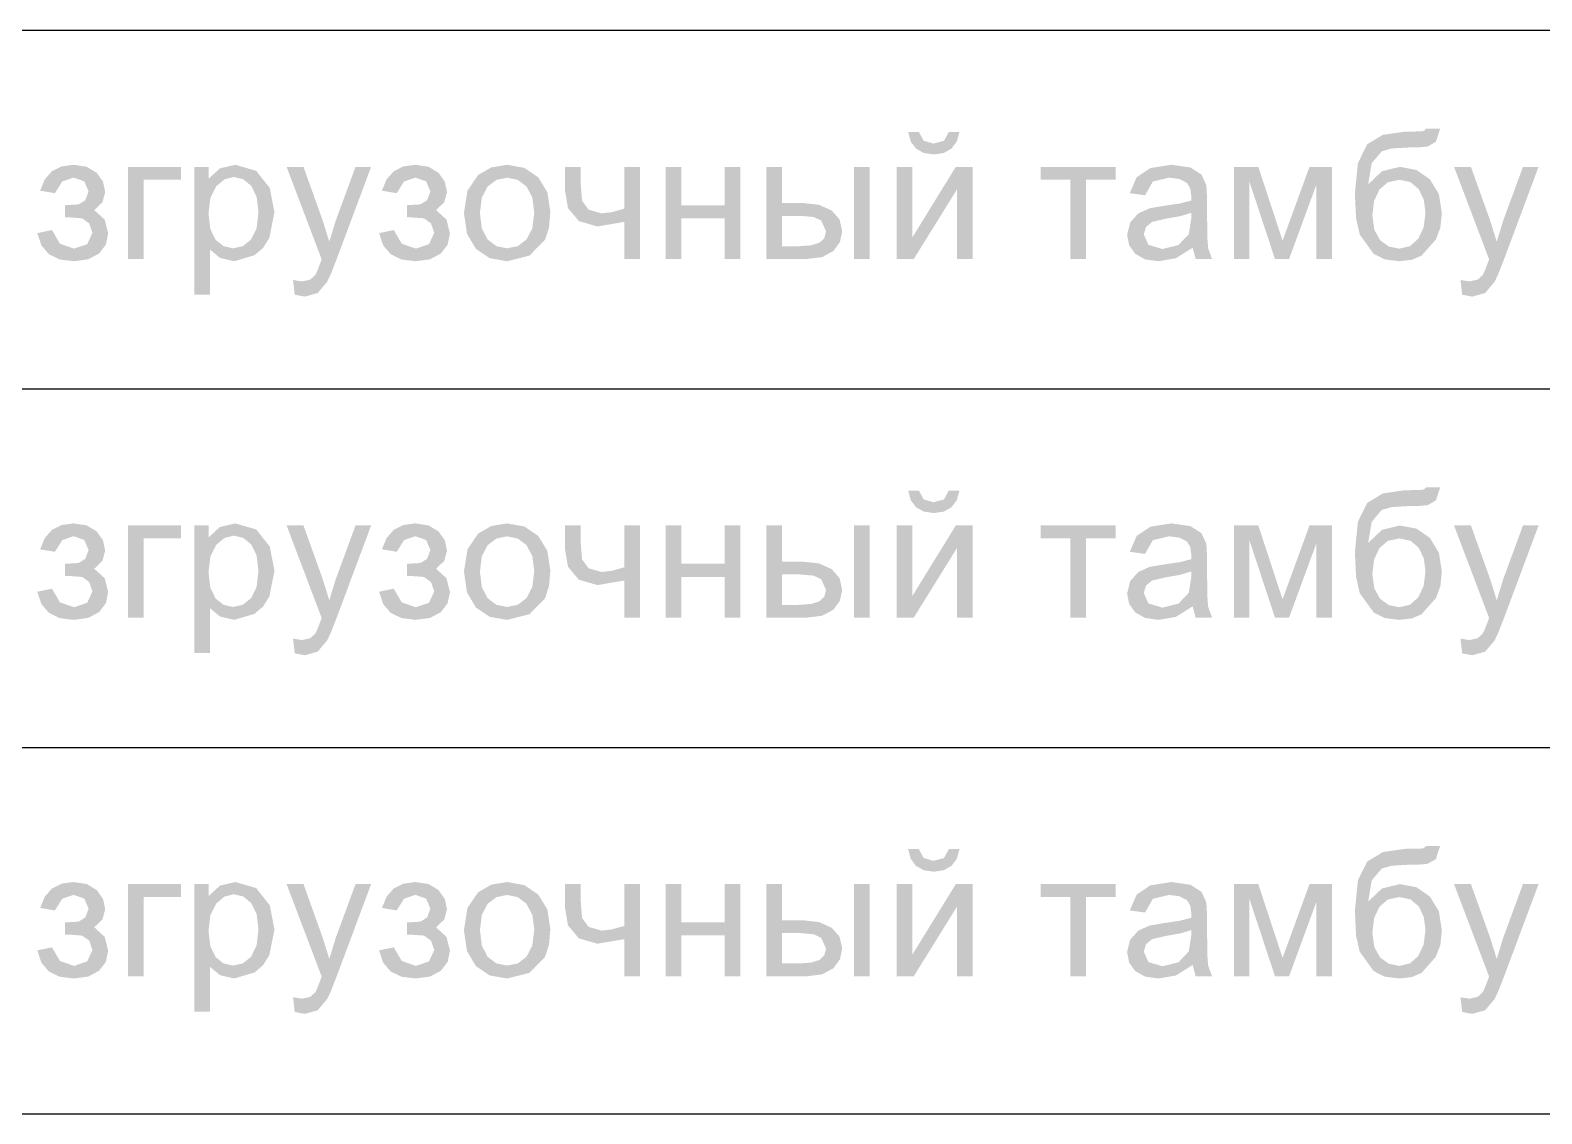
# Model space of a CAD drawing. Header units: millimetres. Extents: x 0 to 420, y 0 to 297.
# Drawn here: x 37.2 to 45.59, y 211.71 to 217.72 of the extents above; entities that cross this region are included whole.
import ezdxf

# ---------------------------------------------------------------- set-up
doc = ezdxf.new("R2010")
doc.units = ezdxf.units.MM
doc.layers.get('0').update_dxf_attribs({"linetype": 'CONTINUOUS'})

msp = doc.modelspace()

# ---------------------------------------------------------------- hatches: boundary and pattern name
at = {"true_color": 0x0000fb}
h = msp.add_hatch(color=0, dxfattribs=at)
h.paths.add_polyline_path([(42.01289, 216.962411), (42.099982, 216.962411), (42.099982, 216.572151), (42.340312, 216.962411), (42.434019, 216.962411), (42.434019, 216.450332), (42.347478, 216.450332), (42.347478, 216.838388), (42.106597, 216.450332), (42.01289, 216.450332)], flags=0)
h.paths.add_polyline_path([(42.301727, 217.156439), (42.360707, 217.156439), (42.345893, 217.103109), (42.31661, 217.063835), (42.273546, 217.039306), (42.218494, 217.031313), (42.162752, 217.039237), (42.119826, 217.063284), (42.090129, 217.102627), (42.075729, 217.156439), (42.13526, 217.156439), (42.161718, 217.107381), (42.215737, 217.091396), (42.274717, 217.10683)], flags=0)
h = msp.add_hatch(color=0, dxfattribs=at)
h.paths.add_polyline_path([(44.951554, 217.174078), (45.028173, 217.173527), (45.005022, 217.101318), (44.959822, 217.075411), (44.918757, 217.071208), (44.851233, 217.069898), (44.760765, 217.064593), (44.70461, 217.048952), (44.648386, 216.982255), (44.629093, 216.865398), (44.705712, 216.938158), (44.804931, 216.962411), (44.897122, 216.945048), (44.971949, 216.892958), (45.021559, 216.811516), (45.038095, 216.706096), (45.029551, 216.624241), (45.004471, 216.558922), (44.925647, 216.470176), (44.87149, 216.446612), (44.801624, 216.438757), (44.720182, 216.449092), (44.65941, 216.480098), (44.58224, 216.587034), (44.561914, 216.6764), (44.55523, 216.814135), (44.572249, 216.983702), (44.623581, 217.087537), (44.710811, 217.140385), (44.835248, 217.158093), (44.904701, 217.158644), (44.93612, 217.160849)], flags=0)
h.paths.add_polyline_path([(44.947144, 216.708301), (44.937636, 216.780924), (44.909111, 216.83949), (44.863566, 216.877938), (44.802726, 216.890753), (44.738578, 216.87718), (44.691381, 216.836734), (44.661891, 216.773414), (44.652244, 216.692316), (44.662993, 216.613423), (44.695239, 216.555615), (44.743539, 216.520406), (44.802175, 216.508761), (44.860535, 216.522404), (44.906906, 216.563332), (44.936947, 216.626928)], flags=0)
for points in [[(37.396627, 216.681843), (37.396627, 216.749642), (37.471592, 216.754052), (37.509075, 216.777203), (37.527265, 216.82571), (37.503563, 216.881934), (37.44348, 216.90288), (37.380986, 216.881107), (37.340403, 216.816339), (37.258272, 216.83012), (37.284196, 216.893062), (37.323867, 216.93802), (37.377179, 216.964995), (37.444032, 216.973987), (37.517136, 216.962825), (37.572465, 216.929339), (37.607467, 216.880211), (37.619318, 216.822403), (37.604091, 216.765903), (37.558684, 216.722633), (37.616562, 216.669716), (37.635854, 216.593648), (37.623176, 216.531086), (37.585694, 216.481752), (37.525336, 216.449506), (37.445134, 216.438757), (37.366775, 216.448481), (37.306917, 216.477687), (37.265455, 216.526426), (37.242287, 216.594751), (37.323867, 216.611839), (37.368515, 216.535771), (37.446788, 216.508761), (37.519548, 216.533566), (37.548762, 216.596956), (37.530572, 216.64877), (37.491436, 216.676882), (37.416471, 216.682394)], [(37.746009, 216.962411), (38.040909, 216.962411), (38.040909, 216.890753), (37.833101, 216.890753), (37.833101, 216.450332), (37.746009, 216.450332)], [(38.671409, 216.252997), (38.662038, 216.334577), (38.711647, 216.32686), (38.757398, 216.336782), (38.786062, 216.36324), (38.796879, 216.386254), (38.813071, 216.428284), (38.820788, 216.44923), (38.626209, 216.962411), (38.719916, 216.962411), (38.8263, 216.665858), (38.863232, 216.547346), (38.899061, 216.664204), (39.008753, 216.962411), (39.095293, 216.962411), (38.900714, 216.441513), (38.872671, 216.370337), (38.851656, 216.325207), (38.798739, 216.262368), (38.727633, 216.242524)], [(39.2936, 216.681843), (39.2936, 216.749642), (39.368566, 216.754052), (39.406048, 216.777203), (39.424238, 216.82571), (39.400536, 216.881934), (39.340454, 216.90288), (39.27796, 216.881107), (39.237376, 216.816339), (39.155245, 216.83012), (39.18117, 216.893062), (39.22084, 216.93802), (39.274153, 216.964995), (39.341005, 216.973987), (39.41411, 216.962825), (39.469438, 216.929339), (39.50444, 216.880211), (39.516291, 216.822403), (39.501064, 216.765903), (39.455658, 216.722633), (39.513535, 216.669716), (39.532828, 216.593648), (39.52015, 216.531086), (39.482667, 216.481752), (39.422309, 216.449506), (39.342107, 216.438757), (39.263749, 216.448481), (39.20389, 216.477687), (39.162428, 216.526426), (39.13926, 216.594751), (39.22084, 216.611839), (39.265488, 216.535771), (39.343761, 216.508761), (39.416521, 216.533566), (39.445736, 216.596956), (39.427546, 216.64877), (39.388409, 216.676882), (39.313444, 216.682394)], [(40.171779, 216.962411), (40.258871, 216.962411), (40.258871, 216.865398), (40.266036, 216.774447), (40.301865, 216.725389), (40.373523, 216.704443), (40.429747, 216.710782), (40.500854, 216.73035), (40.500854, 216.962411), (40.587946, 216.962411), (40.587946, 216.450332), (40.500854, 216.450332), (40.500854, 216.657038), (40.351475, 216.631682), (40.248398, 216.661448), (40.187764, 216.733657), (40.171779, 216.828466)], [(40.730284, 216.962411), (40.817376, 216.962411), (40.817376, 216.749642), (41.057706, 216.749642), (41.057706, 216.962411), (41.144798, 216.962411), (41.144798, 216.450332), (41.057706, 216.450332), (41.057706, 216.677433), (40.817376, 216.677433), (40.817376, 216.450332), (40.730284, 216.450332)], [(42.811043, 216.962411), (43.227211, 216.962411), (43.227211, 216.890753), (43.062397, 216.890753), (43.062397, 216.450332), (42.976408, 216.450332), (42.976408, 216.890753), (42.811043, 216.890753)], [(43.884352, 216.962411), (44.019399, 216.962411), (44.153896, 216.552859), (44.303275, 216.962411), (44.428401, 216.962411), (44.428401, 216.450332), (44.341309, 216.450332), (44.341309, 216.862641), (44.189725, 216.450332), (44.112004, 216.450332), (43.969239, 216.882485), (43.969239, 216.450332), (43.884352, 216.450332)], [(45.150799, 216.252997), (45.141428, 216.334577), (45.191038, 216.32686), (45.236789, 216.336782), (45.265452, 216.36324), (45.276269, 216.386254), (45.292461, 216.428284), (45.300178, 216.44923), (45.105599, 216.962411), (45.199306, 216.962411), (45.305691, 216.665858), (45.342622, 216.547346), (45.378451, 216.664204), (45.488143, 216.962411), (45.574684, 216.962411), (45.380105, 216.441513), (45.352062, 216.370337), (45.331046, 216.325207), (45.27813, 216.262368), (45.207023, 216.242524)], [(37.396627, 214.692176), (37.396627, 214.759976), (37.471592, 214.764385), (37.509075, 214.787536), (37.527265, 214.836043), (37.503563, 214.892267), (37.44348, 214.913214), (37.380986, 214.891441), (37.340403, 214.826673), (37.258272, 214.840453), (37.284196, 214.903395), (37.323867, 214.948354), (37.377179, 214.975329), (37.444032, 214.98432), (37.517136, 214.973158), (37.572465, 214.939672), (37.607467, 214.890545), (37.619318, 214.832736), (37.604091, 214.776237), (37.558684, 214.732966), (37.616562, 214.680049), (37.635854, 214.603982), (37.623176, 214.541419), (37.585694, 214.492085), (37.525336, 214.459839), (37.445134, 214.44909), (37.366775, 214.458814), (37.306917, 214.48802), (37.265455, 214.536759), (37.242287, 214.605084), (37.323867, 214.622172), (37.368515, 214.546104), (37.446788, 214.519095), (37.519548, 214.543899), (37.548762, 214.607289), (37.530572, 214.659103), (37.491436, 214.687215), (37.416471, 214.692727)], [(37.746009, 214.972745), (38.040909, 214.972745), (38.040909, 214.901087), (37.833101, 214.901087), (37.833101, 214.460666), (37.746009, 214.460666)], [(38.671409, 214.263331), (38.662038, 214.344911), (38.711647, 214.337194), (38.757398, 214.347115), (38.786062, 214.373574), (38.796879, 214.396587), (38.813071, 214.438617), (38.820788, 214.459563), (38.626209, 214.972745), (38.719916, 214.972745), (38.8263, 214.676191), (38.863232, 214.55768), (38.899061, 214.674537), (39.008753, 214.972745), (39.095293, 214.972745), (38.900714, 214.451846), (38.872671, 214.380671), (38.851656, 214.33554), (38.798739, 214.272701), (38.727633, 214.252858)], [(39.2936, 214.692176), (39.2936, 214.759976), (39.368566, 214.764385), (39.406048, 214.787536), (39.424238, 214.836043), (39.400536, 214.892267), (39.340454, 214.913214), (39.27796, 214.891441), (39.237376, 214.826673), (39.155245, 214.840453), (39.18117, 214.903395), (39.22084, 214.948354), (39.274153, 214.975329), (39.341005, 214.98432), (39.41411, 214.973158), (39.469438, 214.939672), (39.50444, 214.890545), (39.516291, 214.832736), (39.501064, 214.776237), (39.455658, 214.732966), (39.513535, 214.680049), (39.532828, 214.603982), (39.52015, 214.541419), (39.482667, 214.492085), (39.422309, 214.459839), (39.342107, 214.44909), (39.263749, 214.458814), (39.20389, 214.48802), (39.162428, 214.536759), (39.13926, 214.605084), (39.22084, 214.622172), (39.265488, 214.546104), (39.343761, 214.519095), (39.416521, 214.543899), (39.445736, 214.607289), (39.427546, 214.659103), (39.388409, 214.687215), (39.313444, 214.692727)], [(40.171779, 214.972745), (40.258871, 214.972745), (40.258871, 214.875731), (40.266036, 214.78478), (40.301865, 214.735722), (40.373523, 214.714776), (40.429747, 214.721115), (40.500854, 214.740683), (40.500854, 214.972745), (40.587946, 214.972745), (40.587946, 214.460666), (40.500854, 214.460666), (40.500854, 214.667372), (40.351475, 214.642016), (40.248398, 214.671781), (40.187764, 214.74399), (40.171779, 214.838799)], [(40.730284, 214.972745), (40.817376, 214.972745), (40.817376, 214.759976), (41.057706, 214.759976), (41.057706, 214.972745), (41.144798, 214.972745), (41.144798, 214.460666), (41.057706, 214.460666), (41.057706, 214.687767), (40.817376, 214.687767), (40.817376, 214.460666), (40.730284, 214.460666)], [(42.811043, 214.972745), (43.227211, 214.972745), (43.227211, 214.901087), (43.062397, 214.901087), (43.062397, 214.460666), (42.976408, 214.460666), (42.976408, 214.901087), (42.811043, 214.901087)], [(43.884352, 214.972745), (44.019399, 214.972745), (44.153896, 214.563192), (44.303275, 214.972745), (44.428401, 214.972745), (44.428401, 214.460666), (44.341309, 214.460666), (44.341309, 214.872975), (44.189725, 214.460666), (44.112004, 214.460666), (43.969239, 214.892819), (43.969239, 214.460666), (43.884352, 214.460666)], [(45.150799, 214.263331), (45.141428, 214.344911), (45.191038, 214.337194), (45.236789, 214.347115), (45.265452, 214.373574), (45.276269, 214.396587), (45.292461, 214.438617), (45.300178, 214.459563), (45.105599, 214.972745), (45.199306, 214.972745), (45.305691, 214.676191), (45.342622, 214.55768), (45.378451, 214.674537), (45.488143, 214.972745), (45.574684, 214.972745), (45.380105, 214.451846), (45.352062, 214.380671), (45.331046, 214.33554), (45.27813, 214.272701), (45.207023, 214.252858)], [(37.396627, 212.70251), (37.396627, 212.770309), (37.471592, 212.774719), (37.509075, 212.79787), (37.527265, 212.846377), (37.503563, 212.902601), (37.44348, 212.923547), (37.380986, 212.901774), (37.340403, 212.837006), (37.258272, 212.850786), (37.284196, 212.913728), (37.323867, 212.958687), (37.377179, 212.985662), (37.444032, 212.994654), (37.517136, 212.983492), (37.572465, 212.950005), (37.607467, 212.900878), (37.619318, 212.843069), (37.604091, 212.78657), (37.558684, 212.743299), (37.616562, 212.690383), (37.635854, 212.614315), (37.623176, 212.551752), (37.585694, 212.502418), (37.525336, 212.470172), (37.445134, 212.459424), (37.366775, 212.469147), (37.306917, 212.498353), (37.265455, 212.547093), (37.242287, 212.615418), (37.323867, 212.632505), (37.368515, 212.556438), (37.446788, 212.529428), (37.519548, 212.554233), (37.548762, 212.617622), (37.530572, 212.669437), (37.491436, 212.697549), (37.416471, 212.703061)], [(37.746009, 212.983078), (38.040909, 212.983078), (38.040909, 212.91142), (37.833101, 212.91142), (37.833101, 212.470999), (37.746009, 212.470999)], [(38.671409, 212.273664), (38.662038, 212.355244), (38.711647, 212.347527), (38.757398, 212.357449), (38.786062, 212.383907), (38.796879, 212.40692), (38.813071, 212.448951), (38.820788, 212.469897), (38.626209, 212.983078), (38.719916, 212.983078), (38.8263, 212.686524), (38.863232, 212.568013), (38.899061, 212.684871), (39.008753, 212.983078), (39.095293, 212.983078), (38.900714, 212.46218), (38.872671, 212.391004), (38.851656, 212.345873), (38.798739, 212.283035), (38.727633, 212.263191)], [(39.2936, 212.70251), (39.2936, 212.770309), (39.368566, 212.774719), (39.406048, 212.79787), (39.424238, 212.846377), (39.400536, 212.902601), (39.340454, 212.923547), (39.27796, 212.901774), (39.237376, 212.837006), (39.155245, 212.850786), (39.18117, 212.913728), (39.22084, 212.958687), (39.274153, 212.985662), (39.341005, 212.994654), (39.41411, 212.983492), (39.469438, 212.950005), (39.50444, 212.900878), (39.516291, 212.843069), (39.501064, 212.78657), (39.455658, 212.743299), (39.513535, 212.690383), (39.532828, 212.614315), (39.52015, 212.551752), (39.482667, 212.502418), (39.422309, 212.470172), (39.342107, 212.459424), (39.263749, 212.469147), (39.20389, 212.498353), (39.162428, 212.547093), (39.13926, 212.615418), (39.22084, 212.632505), (39.265488, 212.556438), (39.343761, 212.529428), (39.416521, 212.554233), (39.445736, 212.617622), (39.427546, 212.669437), (39.388409, 212.697549), (39.313444, 212.703061)], [(40.171779, 212.983078), (40.258871, 212.983078), (40.258871, 212.886064), (40.266036, 212.795114), (40.301865, 212.746056), (40.373523, 212.725109), (40.429747, 212.731448), (40.500854, 212.751017), (40.500854, 212.983078), (40.587946, 212.983078), (40.587946, 212.470999), (40.500854, 212.470999), (40.500854, 212.677705), (40.351475, 212.652349), (40.248398, 212.682115), (40.187764, 212.754324), (40.171779, 212.849133)], [(40.730284, 212.983078), (40.817376, 212.983078), (40.817376, 212.770309), (41.057706, 212.770309), (41.057706, 212.983078), (41.144798, 212.983078), (41.144798, 212.470999), (41.057706, 212.470999), (41.057706, 212.6981), (40.817376, 212.6981), (40.817376, 212.470999), (40.730284, 212.470999)], [(42.811043, 212.983078), (43.227211, 212.983078), (43.227211, 212.91142), (43.062397, 212.91142), (43.062397, 212.470999), (42.976408, 212.470999), (42.976408, 212.91142), (42.811043, 212.91142)], [(43.884352, 212.983078), (44.019399, 212.983078), (44.153896, 212.573525), (44.303275, 212.983078), (44.428401, 212.983078), (44.428401, 212.470999), (44.341309, 212.470999), (44.341309, 212.883308), (44.189725, 212.470999), (44.112004, 212.470999), (43.969239, 212.903152), (43.969239, 212.470999), (43.884352, 212.470999)], [(45.150799, 212.273664), (45.141428, 212.355244), (45.191038, 212.347527), (45.236789, 212.357449), (45.265452, 212.383907), (45.276269, 212.40692), (45.292461, 212.448951), (45.300178, 212.469897), (45.105599, 212.983078), (45.199306, 212.983078), (45.305691, 212.686524), (45.342622, 212.568013), (45.378451, 212.684871), (45.488143, 212.983078), (45.574684, 212.983078), (45.380105, 212.46218), (45.352062, 212.391004), (45.331046, 212.345873), (45.27813, 212.283035), (45.207023, 212.263191)]]:
    msp.add_hatch(color=0, dxfattribs=at).paths.add_polyline_path(points, flags=0)
h = msp.add_hatch(color=0, dxfattribs=at)
h.paths.add_polyline_path([(38.113949, 216.2541), (38.113949, 216.962411), (38.193324, 216.962411), (38.193324, 216.896266), (38.256162, 216.954143), (38.341601, 216.973987), (38.457356, 216.940363), (38.532873, 216.845003), (38.55878, 216.710506), (38.530668, 216.568844), (38.49601, 216.513171), (38.448537, 216.472381), (38.335537, 216.438757), (38.257265, 216.456947), (38.201041, 216.503249), (38.201041, 216.2541)], flags=0)
h.paths.add_polyline_path([(38.192773, 216.70334), (38.202695, 216.617282), (38.23246, 216.557268), (38.276626, 216.522059), (38.329474, 216.510415), (38.383218, 216.522473), (38.428693, 216.558922), (38.459699, 216.621347), (38.470034, 216.711057), (38.459837, 216.796289), (38.429795, 216.857129), (38.385491, 216.893854), (38.333333, 216.906188), (38.281174, 216.893096), (38.235216, 216.854373), (38.203246, 216.790639)], flags=0)
h = msp.add_hatch(color=0, dxfattribs=at)
h.paths.add_polyline_path([(39.61046, 216.706648), (39.630029, 216.830326), (39.689284, 216.917212), (39.762527, 216.959655), (39.850239, 216.973987), (39.946219, 216.956624), (40.022769, 216.904534), (40.073137, 216.822196), (40.090018, 216.713813), (40.082576, 216.625068), (40.060252, 216.557819), (39.974262, 216.470176), (39.850239, 216.438757), (39.753087, 216.455845), (39.676606, 216.507659), (39.626997, 216.59165)], flags=0)
h.paths.add_polyline_path([(39.699206, 216.706648), (39.709955, 216.620176), (39.742201, 216.558922), (39.790639, 216.522473), (39.850239, 216.510415), (39.909357, 216.522542), (39.957726, 216.559473), (39.989972, 216.621416), (40.000721, 216.709404), (39.989972, 216.792499), (39.957726, 216.853271), (39.909357, 216.889996), (39.850239, 216.902329), (39.790639, 216.889996), (39.742201, 216.853271), (39.709955, 216.792155)], flags=0)
h = msp.add_hatch(color=0, dxfattribs=at)
h.paths.add_polyline_path([(41.774838, 216.962411), (41.861379, 216.962411), (41.861379, 216.450332), (41.774838, 216.450332)], flags=0)
h.paths.add_polyline_path([(41.289218, 216.962411), (41.375758, 216.962411), (41.375758, 216.76232), (41.486001, 216.76232), (41.581086, 216.751709), (41.651366, 216.720428), (41.69505, 216.670956), (41.709795, 216.605775), (41.69753, 216.545899), (41.661288, 216.495532), (41.598036, 216.461563), (41.505845, 216.450332), (41.289218, 216.450332)], flags=0)
h.paths.add_polyline_path([(41.375758, 216.52199), (41.46726, 216.52199), (41.53754, 216.526951), (41.584669, 216.541834), (41.61099, 216.567741), (41.619947, 216.605224), (41.593488, 216.664204), (41.551665, 216.684048), (41.478836, 216.690662), (41.375758, 216.690662)], flags=0)
h = msp.add_hatch(color=0, dxfattribs=at)
h.paths.add_polyline_path([(43.654865, 216.513722), (43.56171, 216.455293), (43.465798, 216.438757), (43.391109, 216.449092), (43.336263, 216.480098), (43.302294, 216.526951), (43.291063, 216.58538), (43.308151, 216.653731), (43.352799, 216.703891), (43.415638, 216.732555), (43.492808, 216.745784), (43.58362, 216.759013), (43.647148, 216.775549), (43.647699, 216.798149), (43.641567, 216.84328), (43.623446, 216.873115), (43.581691, 216.894956), (43.524227, 216.902329), (43.433828, 216.880832), (43.390833, 216.804764), (43.305946, 216.816339), (43.34398, 216.904534), (43.420599, 216.955797), (43.536905, 216.973987), (43.643289, 216.958553), (43.703923, 216.919417), (43.730933, 216.860988), (43.735342, 216.78051), (43.735342, 216.664755), (43.736652, 216.566019), (43.740855, 216.511517), (43.762903, 216.450332), (43.671953, 216.450332)], flags=0)
h.paths.add_polyline_path([(43.647148, 216.707199), (43.588099, 216.689284), (43.505486, 216.674677), (43.429969, 216.657038), (43.395794, 216.628926), (43.383667, 216.587585), (43.409574, 216.529707), (43.486744, 216.506556), (43.576041, 216.528605), (43.633368, 216.588688), (43.647148, 216.67578)], flags=0)
h = msp.add_hatch(color=0, dxfattribs=at)
h.paths.add_polyline_path([(44.951554, 215.184411), (45.028173, 215.18386), (45.005022, 215.111651), (44.959822, 215.085744), (44.918757, 215.081541), (44.851233, 215.080232), (44.760765, 215.074926), (44.70461, 215.059286), (44.648386, 214.992589), (44.629093, 214.875731), (44.705712, 214.948491), (44.804931, 214.972745), (44.897122, 214.955382), (44.971949, 214.903292), (45.021559, 214.82185), (45.038095, 214.71643), (45.029551, 214.634574), (45.004471, 214.569255), (44.925647, 214.48051), (44.87149, 214.456945), (44.801624, 214.44909), (44.720182, 214.459426), (44.65941, 214.490431), (44.58224, 214.597367), (44.561914, 214.686733), (44.55523, 214.824468), (44.572249, 214.994035), (44.623581, 215.097871), (44.710811, 215.150718), (44.835248, 215.168426), (44.904701, 215.168977), (44.93612, 215.171182)], flags=0)
h.paths.add_polyline_path([(44.947144, 214.718635), (44.937636, 214.791257), (44.909111, 214.849824), (44.863566, 214.888271), (44.802726, 214.901087), (44.738578, 214.887513), (44.691381, 214.847068), (44.661891, 214.783747), (44.652244, 214.702649), (44.662993, 214.623757), (44.695239, 214.565948), (44.743539, 214.530739), (44.802175, 214.519095), (44.860535, 214.532737), (44.906906, 214.573665), (44.936947, 214.637261)], flags=0)
h = msp.add_hatch(color=0, dxfattribs=at)
h.paths.add_polyline_path([(42.01289, 214.972745), (42.099982, 214.972745), (42.099982, 214.582484), (42.340312, 214.972745), (42.434019, 214.972745), (42.434019, 214.460666), (42.347478, 214.460666), (42.347478, 214.848721), (42.106597, 214.460666), (42.01289, 214.460666)], flags=0)
h.paths.add_polyline_path([(42.301727, 215.166773), (42.360707, 215.166773), (42.345893, 215.113443), (42.31661, 215.074168), (42.273546, 215.049639), (42.218494, 215.041647), (42.162752, 215.04957), (42.119826, 215.073617), (42.090129, 215.11296), (42.075729, 215.166773), (42.13526, 215.166773), (42.161718, 215.117714), (42.215737, 215.101729), (42.274717, 215.117163)], flags=0)
h = msp.add_hatch(color=0, dxfattribs=at)
h.paths.add_polyline_path([(38.113949, 214.264433), (38.113949, 214.972745), (38.193324, 214.972745), (38.193324, 214.906599), (38.256162, 214.964477), (38.341601, 214.98432), (38.457356, 214.950696), (38.532873, 214.855336), (38.55878, 214.720839), (38.530668, 214.579177), (38.49601, 214.523504), (38.448537, 214.482714), (38.335537, 214.44909), (38.257265, 214.46728), (38.201041, 214.513582), (38.201041, 214.264433)], flags=0)
h.paths.add_polyline_path([(38.192773, 214.713674), (38.202695, 214.627615), (38.23246, 214.567602), (38.276626, 214.532393), (38.329474, 214.520748), (38.383218, 214.532806), (38.428693, 214.569255), (38.459699, 214.63168), (38.470034, 214.721391), (38.459837, 214.806622), (38.429795, 214.867463), (38.385491, 214.904187), (38.333333, 214.916521), (38.281174, 214.903429), (38.235216, 214.864707), (38.203246, 214.800972)], flags=0)
h = msp.add_hatch(color=0, dxfattribs=at)
h.paths.add_polyline_path([(39.61046, 214.716981), (39.630029, 214.84066), (39.689284, 214.927545), (39.762527, 214.969989), (39.850239, 214.98432), (39.946219, 214.966957), (40.022769, 214.914867), (40.073137, 214.832529), (40.090018, 214.724147), (40.082576, 214.635401), (40.060252, 214.568153), (39.974262, 214.48051), (39.850239, 214.44909), (39.753087, 214.466178), (39.676606, 214.517992), (39.626997, 214.601984)], flags=0)
h.paths.add_polyline_path([(39.699206, 214.716981), (39.709955, 214.630509), (39.742201, 214.569255), (39.790639, 214.532806), (39.850239, 214.520748), (39.909357, 214.532875), (39.957726, 214.569806), (39.989972, 214.631749), (40.000721, 214.719737), (39.989972, 214.802833), (39.957726, 214.863604), (39.909357, 214.900329), (39.850239, 214.912662), (39.790639, 214.900329), (39.742201, 214.863604), (39.709955, 214.802488)], flags=0)
h = msp.add_hatch(color=0, dxfattribs=at)
h.paths.add_polyline_path([(41.774838, 214.972745), (41.861379, 214.972745), (41.861379, 214.460666), (41.774838, 214.460666)], flags=0)
h.paths.add_polyline_path([(41.289218, 214.972745), (41.375758, 214.972745), (41.375758, 214.772654), (41.486001, 214.772654), (41.581086, 214.762043), (41.651366, 214.730761), (41.69505, 214.68129), (41.709795, 214.616109), (41.69753, 214.556233), (41.661288, 214.505865), (41.598036, 214.471897), (41.505845, 214.460666), (41.289218, 214.460666)], flags=0)
h.paths.add_polyline_path([(41.375758, 214.532324), (41.46726, 214.532324), (41.53754, 214.537285), (41.584669, 214.552168), (41.61099, 214.578075), (41.619947, 214.615557), (41.593488, 214.674537), (41.551665, 214.694381), (41.478836, 214.700996), (41.375758, 214.700996)], flags=0)
h = msp.add_hatch(color=0, dxfattribs=at)
h.paths.add_polyline_path([(43.654865, 214.524056), (43.56171, 214.465627), (43.465798, 214.44909), (43.391109, 214.459426), (43.336263, 214.490431), (43.302294, 214.537285), (43.291063, 214.595714), (43.308151, 214.664064), (43.352799, 214.714225), (43.415638, 214.742888), (43.492808, 214.756117), (43.58362, 214.769346), (43.647148, 214.785883), (43.647699, 214.808483), (43.641567, 214.853613), (43.623446, 214.883448), (43.581691, 214.90529), (43.524227, 214.912662), (43.433828, 214.891165), (43.390833, 214.815097), (43.305946, 214.826673), (43.34398, 214.914867), (43.420599, 214.96613), (43.536905, 214.98432), (43.643289, 214.968886), (43.703923, 214.92975), (43.730933, 214.871321), (43.735342, 214.790844), (43.735342, 214.675089), (43.736652, 214.576352), (43.740855, 214.521851), (43.762903, 214.460666), (43.671953, 214.460666)], flags=0)
h.paths.add_polyline_path([(43.647148, 214.717532), (43.588099, 214.699618), (43.505486, 214.68501), (43.429969, 214.667372), (43.395794, 214.63926), (43.383667, 214.597918), (43.409574, 214.540041), (43.486744, 214.51689), (43.576041, 214.538938), (43.633368, 214.599021), (43.647148, 214.686113)], flags=0)
h = msp.add_hatch(color=0, dxfattribs=at)
h.paths.add_polyline_path([(42.01289, 212.983078), (42.099982, 212.983078), (42.099982, 212.592818), (42.340312, 212.983078), (42.434019, 212.983078), (42.434019, 212.470999), (42.347478, 212.470999), (42.347478, 212.859055), (42.106597, 212.470999), (42.01289, 212.470999)], flags=0)
h.paths.add_polyline_path([(42.301727, 213.177106), (42.360707, 213.177106), (42.345893, 213.123776), (42.31661, 213.084502), (42.273546, 213.059973), (42.218494, 213.05198), (42.162752, 213.059904), (42.119826, 213.083951), (42.090129, 213.123294), (42.075729, 213.177106), (42.13526, 213.177106), (42.161718, 213.128048), (42.215737, 213.112063), (42.274717, 213.127497)], flags=0)
h = msp.add_hatch(color=0, dxfattribs=at)
h.paths.add_polyline_path([(44.951554, 213.194745), (45.028173, 213.194194), (45.005022, 213.121984), (44.959822, 213.096077), (44.918757, 213.091874), (44.851233, 213.090565), (44.760765, 213.08526), (44.70461, 213.069619), (44.648386, 213.002922), (44.629093, 212.886064), (44.705712, 212.958825), (44.804931, 212.983078), (44.897122, 212.965715), (44.971949, 212.913625), (45.021559, 212.832183), (45.038095, 212.726763), (45.029551, 212.644908), (45.004471, 212.579589), (44.925647, 212.490843), (44.87149, 212.467278), (44.801624, 212.459424), (44.720182, 212.469759), (44.65941, 212.500765), (44.58224, 212.607701), (44.561914, 212.697066), (44.55523, 212.834801), (44.572249, 213.004369), (44.623581, 213.108204), (44.710811, 213.161052), (44.835248, 213.17876), (44.904701, 213.179311), (44.93612, 213.181516)], flags=0)
h.paths.add_polyline_path([(44.947144, 212.728968), (44.937636, 212.801591), (44.909111, 212.860157), (44.863566, 212.898604), (44.802726, 212.91142), (44.738578, 212.897846), (44.691381, 212.857401), (44.661891, 212.79408), (44.652244, 212.712983), (44.662993, 212.63409), (44.695239, 212.576281), (44.743539, 212.541072), (44.802175, 212.529428), (44.860535, 212.543071), (44.906906, 212.583998), (44.936947, 212.647595)], flags=0)
h = msp.add_hatch(color=0, dxfattribs=at)
h.paths.add_polyline_path([(38.113949, 212.274767), (38.113949, 212.983078), (38.193324, 212.983078), (38.193324, 212.916932), (38.256162, 212.97481), (38.341601, 212.994654), (38.457356, 212.96103), (38.532873, 212.865669), (38.55878, 212.731173), (38.530668, 212.58951), (38.49601, 212.533838), (38.448537, 212.493048), (38.335537, 212.459424), (38.257265, 212.477614), (38.201041, 212.523916), (38.201041, 212.274767)], flags=0)
h.paths.add_polyline_path([(38.192773, 212.724007), (38.202695, 212.637948), (38.23246, 212.577935), (38.276626, 212.542726), (38.329474, 212.531082), (38.383218, 212.543139), (38.428693, 212.579589), (38.459699, 212.642014), (38.470034, 212.731724), (38.459837, 212.816956), (38.429795, 212.877796), (38.385491, 212.914521), (38.333333, 212.926854), (38.281174, 212.913763), (38.235216, 212.87504), (38.203246, 212.811306)], flags=0)
h = msp.add_hatch(color=0, dxfattribs=at)
h.paths.add_polyline_path([(39.61046, 212.727314), (39.630029, 212.850993), (39.689284, 212.937878), (39.762527, 212.980322), (39.850239, 212.994654), (39.946219, 212.97729), (40.022769, 212.925201), (40.073137, 212.842863), (40.090018, 212.73448), (40.082576, 212.645734), (40.060252, 212.578486), (39.974262, 212.490843), (39.850239, 212.459424), (39.753087, 212.476511), (39.676606, 212.528326), (39.626997, 212.612317)], flags=0)
h.paths.add_polyline_path([(39.699206, 212.727314), (39.709955, 212.640842), (39.742201, 212.579589), (39.790639, 212.543139), (39.850239, 212.531082), (39.909357, 212.543208), (39.957726, 212.58014), (39.989972, 212.642083), (40.000721, 212.73007), (39.989972, 212.813166), (39.957726, 212.873938), (39.909357, 212.910662), (39.850239, 212.922996), (39.790639, 212.910662), (39.742201, 212.873938), (39.709955, 212.812822)], flags=0)
h = msp.add_hatch(color=0, dxfattribs=at)
h.paths.add_polyline_path([(41.774838, 212.983078), (41.861379, 212.983078), (41.861379, 212.470999), (41.774838, 212.470999)], flags=0)
h.paths.add_polyline_path([(41.289218, 212.983078), (41.375758, 212.983078), (41.375758, 212.782987), (41.486001, 212.782987), (41.581086, 212.772376), (41.651366, 212.741095), (41.69505, 212.691623), (41.709795, 212.626442), (41.69753, 212.566566), (41.661288, 212.516199), (41.598036, 212.48223), (41.505845, 212.470999), (41.289218, 212.470999)], flags=0)
h.paths.add_polyline_path([(41.375758, 212.542657), (41.46726, 212.542657), (41.53754, 212.547618), (41.584669, 212.562501), (41.61099, 212.588408), (41.619947, 212.625891), (41.593488, 212.684871), (41.551665, 212.704714), (41.478836, 212.711329), (41.375758, 212.711329)], flags=0)
h = msp.add_hatch(color=0, dxfattribs=at)
h.paths.add_polyline_path([(43.654865, 212.534389), (43.56171, 212.47596), (43.465798, 212.459424), (43.391109, 212.469759), (43.336263, 212.500765), (43.302294, 212.547618), (43.291063, 212.606047), (43.308151, 212.674398), (43.352799, 212.724558), (43.415638, 212.753221), (43.492808, 212.766451), (43.58362, 212.77968), (43.647148, 212.796216), (43.647699, 212.818816), (43.641567, 212.863947), (43.623446, 212.893781), (43.581691, 212.915623), (43.524227, 212.922996), (43.433828, 212.901498), (43.390833, 212.825431), (43.305946, 212.837006), (43.34398, 212.925201), (43.420599, 212.976464), (43.536905, 212.994654), (43.643289, 212.97922), (43.703923, 212.940083), (43.730933, 212.881655), (43.735342, 212.801177), (43.735342, 212.685422), (43.736652, 212.586685), (43.740855, 212.532184), (43.762903, 212.470999), (43.671953, 212.470999)], flags=0)
h.paths.add_polyline_path([(43.647148, 212.727865), (43.588099, 212.709951), (43.505486, 212.695344), (43.429969, 212.677705), (43.395794, 212.649593), (43.383667, 212.608252), (43.409574, 212.550374), (43.486744, 212.527223), (43.576041, 212.549272), (43.633368, 212.609354), (43.647148, 212.696446)], flags=0)

# ---------------------------------------------------------------- linework, layer by layer
at = {"color": 0, "true_color": 0x000007}
for points in [[(28.913668, 217.720332), (77.681668, 217.720332)], [(28.913668, 215.730666), (77.681668, 215.730666)], [(28.913668, 213.740999), (77.681668, 213.740999)], [(28.913668, 211.708999), (77.681668, 211.708999)]]:
    msp.add_lwpolyline(points, dxfattribs=at)

doc.saveas('drawing.dxf')
